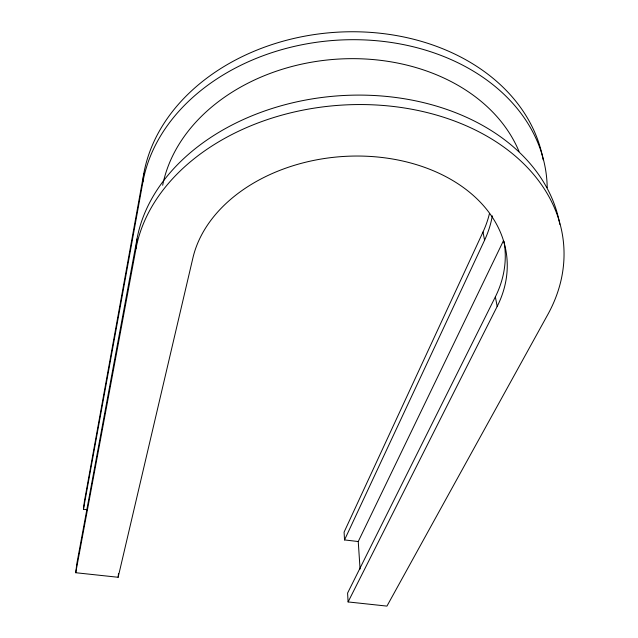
<?xml version="1.0" encoding="UTF-8"?>
<svg xmlns="http://www.w3.org/2000/svg" width="638" height="638" viewBox="0 0 638 638"><rect width="100%" height="100%" fill="white"/><g stroke="black" fill="none" stroke-linecap="round" stroke-linejoin="round"><path stroke-width="0.96" d="M559.805 224.337A213.634 157.052 -4.6 0 0 349.018 95.269A213.634 157.052 -4.6 0 0 136.979 239.011L76.831 563.649L75.731 572.725L118.134 577.27L118.477 573.658M75.731 572.725L135.974 248.692L136.979 239.011M87.167 509.714L83.442 509.276L142.912 181.91L143.773 173.672A201.991 156.517 -5 0 1 343.547 31.9A201.991 156.517 -5 0 1 543.169 159.795M83.442 509.276L84.407 501.316L143.773 173.672M118.134 577.27L192.939 257.8A158.535 115.167 -4.6 0 1 390.328 158.639A158.535 115.167 -4.6 0 1 497.185 306.423L348.093 601.937L386.947 606.1L547.819 314.518A215.357 157.052 -4.6 0 0 405.018 108.077A215.357 157.052 -4.6 0 0 135.974 248.692M489.49 213.411A148.774 114.88 -5 0 1 483.006 232.017L344.089 532.132L344.536 539.931L358.245 541.534L502.242 243.23A169.389 130.096 -4.9 0 0 503.494 240.55M344.536 539.931L484.569 240.215A149.842 114.96 -4.9 0 0 492.313 215.851M503.956 241.26A157.275 115.175 -4.6 0 1 495.359 296.853L347.59 593.077L348.093 601.937M483.006 232.017L484.569 240.215M495.359 296.853L497.185 306.423M358.245 541.534L360.071 569.056M162.674 185.283A183.784 141.293 -5 0 1 329.958 59.725A183.784 141.293 -5 0 1 519.037 151.501M142.912 181.91A203.466 156.637 -5 0 1 357.105 39.715A203.466 156.637 -5 0 1 547.205 187.692"/></g></svg>
